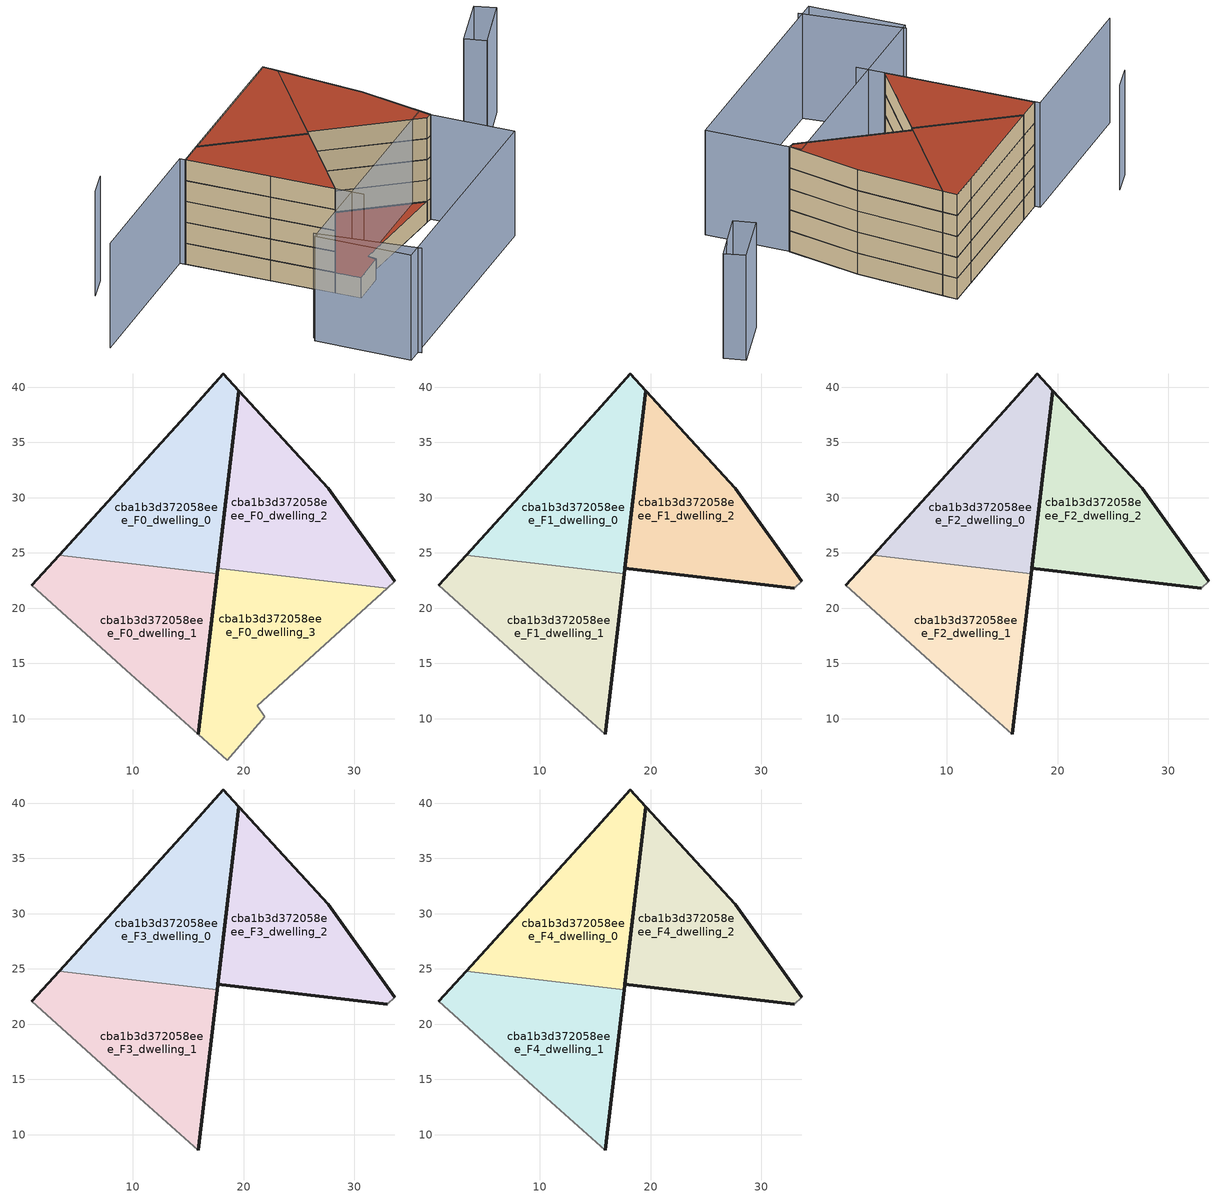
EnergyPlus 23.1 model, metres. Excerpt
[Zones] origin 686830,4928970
cba1b3d372058eee_F0_dwelling_0
 floor ground (EU_floor_Construction): 17.61,23.11 19.56,39.69 18.18,41.19 15.16,37.85 3.31,24.8 z0
 wall outside (EU_wall_Construction): 3.31,24.8 15.16,37.85 18.18,41.19 19.56,39.69 17.61,23.11 z0:3
 wall to cba1b3d372058eee_F0_dwelling_1 (EU_wall_Construction): 17.61,23.11 3.31,24.8 z0:3
cba1b3d372058eee_F0_dwelling_1
 floor ground (EU_floor_Construction): 15.9,8.59 17.61,23.11 3.31,24.8 0.84,22.08 9.4,14.38 z0
 wall outside (EU_wall_Construction): 0.84,22.08 3.31,24.8 / 17.61,23.11 15.9,8.59 z0:3
 wall adiabatic (EU_wall_Construction): 15.9,8.59 9.4,14.38 0.84,22.08 z0:3
cba1b3d372058eee_F0_dwelling_2
 floor ground (EU_floor_Construction): 33.68,22.45 27.66,30.86 19.56,39.69 17.67,23.63 32.99,21.82 z0
 wall outside (EU_wall_Construction): 17.67,23.63 19.56,39.69 27.66,30.86 33.68,22.45 z0:3
 wall adiabatic (EU_wall_Construction): 33.68,22.45 32.99,21.82 z0:3
 wall to cba1b3d372058eee_F0_dwelling_3 (EU_wall_Construction): 32.99,21.82 17.67,23.63 z0:3
cba1b3d372058eee_F0_dwelling_3
 floor ground (EU_floor_Construction): 21.92,10.16 21.22,11.17 32.99,21.82 17.67,23.63 15.9,8.59 18.51,6.26 z0
 wall outside (EU_wall_Construction): 15.9,8.59 17.67,23.63 z0:3
 wall adiabatic (EU_wall_Construction): 32.99,21.82 21.22,11.17 21.92,10.16 18.51,6.26 15.9,8.59 z0:3
 roof outside (EU_roof_Construction): 32.99,21.82 21.22,11.17 21.92,10.16 18.51,6.26 15.9,8.59 17.67,23.63 z3
cba1b3d372058eee_F1_dwelling_0
 floor to cba1b3d372058eee_F0_dwelling_0 (EU_floor_Construction): 17.61,23.11 19.56,39.69 18.18,41.19 15.16,37.85 3.31,24.8 z3
 wall outside (EU_wall_Construction): 3.31,24.8 15.16,37.85 18.18,41.19 19.56,39.69 17.61,23.11 z3:6
 wall to cba1b3d372058eee_F1_dwelling_1 (EU_wall_Construction): 17.61,23.11 3.31,24.8 z3:6
cba1b3d372058eee_F1_dwelling_1
 floor to cba1b3d372058eee_F0_dwelling_1 (EU_floor_Construction): 15.9,8.59 17.61,23.11 3.31,24.8 0.84,22.08 9.4,14.38 z3
 wall outside (EU_wall_Construction): 0.84,22.08 3.31,24.8 / 17.61,23.11 15.9,8.59 z3:6
 wall adiabatic (EU_wall_Construction): 15.9,8.59 9.4,14.38 0.84,22.08 z3:6
cba1b3d372058eee_F1_dwelling_2
 floor to cba1b3d372058eee_F0_dwelling_2 (EU_floor_Construction): 33.68,22.45 27.66,30.86 19.56,39.69 17.67,23.63 32.99,21.82 z3
 wall outside (EU_wall_Construction): 32.99,21.82 17.67,23.63 19.56,39.69 27.66,30.86 33.68,22.45 z3:6
 wall adiabatic (EU_wall_Construction): 33.68,22.45 32.99,21.82 z3:6
cba1b3d372058eee_F2_dwelling_0
 floor to cba1b3d372058eee_F1_dwelling_0 (EU_floor_Construction): 17.61,23.11 19.56,39.69 18.18,41.19 15.16,37.85 3.31,24.8 z6
 wall outside (EU_wall_Construction): 3.31,24.8 15.16,37.85 18.18,41.19 19.56,39.69 17.61,23.11 z6:9
 wall to cba1b3d372058eee_F2_dwelling_1 (EU_wall_Construction): 17.61,23.11 3.31,24.8 z6:9
cba1b3d372058eee_F2_dwelling_1
 floor to cba1b3d372058eee_F1_dwelling_1 (EU_floor_Construction): 15.9,8.59 17.61,23.11 3.31,24.8 0.84,22.08 9.4,14.38 z6
 wall outside (EU_wall_Construction): 0.84,22.08 3.31,24.8 / 17.61,23.11 15.9,8.59 z6:9
 wall adiabatic (EU_wall_Construction): 15.9,8.59 9.4,14.38 0.84,22.08 z6:9
cba1b3d372058eee_F2_dwelling_2
 floor to cba1b3d372058eee_F1_dwelling_2 (EU_floor_Construction): 33.68,22.45 27.66,30.86 19.56,39.69 17.67,23.63 32.99,21.82 z6
 wall outside (EU_wall_Construction): 32.99,21.82 17.67,23.63 19.56,39.69 27.66,30.86 33.68,22.45 z6:9
 wall adiabatic (EU_wall_Construction): 33.68,22.45 32.99,21.82 z6:9
cba1b3d372058eee_F3_dwelling_0
 floor to cba1b3d372058eee_F2_dwelling_0 (EU_floor_Construction): 17.61,23.11 19.56,39.69 18.18,41.19 15.16,37.85 3.31,24.8 z9
 wall outside (EU_wall_Construction): 3.31,24.8 15.16,37.85 18.18,41.19 19.56,39.69 17.61,23.11 z9:12
 wall to cba1b3d372058eee_F3_dwelling_1 (EU_wall_Construction): 17.61,23.11 3.31,24.8 z9:12
cba1b3d372058eee_F3_dwelling_1
 floor to cba1b3d372058eee_F2_dwelling_1 (EU_floor_Construction): 15.9,8.59 17.61,23.11 3.31,24.8 0.84,22.08 9.4,14.38 z9
 wall outside (EU_wall_Construction): 0.84,22.08 3.31,24.8 / 17.61,23.11 15.9,8.59 z9:12
 wall adiabatic (EU_wall_Construction): 15.9,8.59 9.4,14.38 0.84,22.08 z9:12
cba1b3d372058eee_F3_dwelling_2
 floor to cba1b3d372058eee_F2_dwelling_2 (EU_floor_Construction): 33.68,22.45 27.66,30.86 19.56,39.69 17.67,23.63 32.99,21.82 z9
 wall outside (EU_wall_Construction): 32.99,21.82 17.67,23.63 19.56,39.69 27.66,30.86 33.68,22.45 z9:12
 wall adiabatic (EU_wall_Construction): 33.68,22.45 32.99,21.82 z9:12
cba1b3d372058eee_F4_dwelling_0
 floor to cba1b3d372058eee_F3_dwelling_0 (EU_floor_Construction): 17.61,23.11 19.56,39.69 18.18,41.19 15.16,37.85 3.31,24.8 z12
 wall outside (EU_wall_Construction): 3.31,24.8 15.16,37.85 18.18,41.19 19.56,39.69 17.61,23.11 z12:15
 wall to cba1b3d372058eee_F4_dwelling_1 (EU_wall_Construction): 17.61,23.11 3.31,24.8 z12:15
 roof outside (EU_roof_Construction): 18.18,41.19 19.56,39.69 17.61,23.11 3.31,24.8 15.16,37.85 z15
cba1b3d372058eee_F4_dwelling_1
 floor to cba1b3d372058eee_F3_dwelling_1 (EU_floor_Construction): 15.9,8.59 17.61,23.11 3.31,24.8 0.84,22.08 9.4,14.38 z12
 wall outside (EU_wall_Construction): 0.84,22.08 3.31,24.8 / 17.61,23.11 15.9,8.59 z12:15
 wall adiabatic (EU_wall_Construction): 15.9,8.59 9.4,14.38 0.84,22.08 z12:15
 roof outside (EU_roof_Construction): 17.61,23.11 15.9,8.59 9.4,14.38 0.84,22.08 3.31,24.8 z15
cba1b3d372058eee_F4_dwelling_2
 floor to cba1b3d372058eee_F3_dwelling_2 (EU_floor_Construction): 33.68,22.45 27.66,30.86 19.56,39.69 17.67,23.63 32.99,21.82 z12
 wall outside (EU_wall_Construction): 32.99,21.82 17.67,23.63 19.56,39.69 27.66,30.86 33.68,22.45 z12:15
 wall adiabatic (EU_wall_Construction): 33.68,22.45 32.99,21.82 z12:15
 roof outside (EU_roof_Construction): 27.66,30.86 33.68,22.45 32.99,21.82 17.67,23.63 19.56,39.69 z15
shading: 9.49,-1.16 20.82,-9.44 / -10.63,21.72 -12.54,18.34 / -15.32,5.17 0.27,22.59 / 0.27,22.59 18.75,6.05 / 42.12,14.8 18.96,-10.73 / 18.96,-10.73 9.31,-1.97 / 9.31,-1.97 32.46,23.56 / 32.46,23.56 42.12,14.8 / 46.84,37.87 49.39,42.64 / 50.89,45.39 46.84,37.87 / 46.84,37.87 44.26,39.26 / 44.26,39.26 48.3,46.78 / 48.3,46.78 50.89,45.39 z0:15
[Building]
EU S2 Campaign: North Axis=0; Terrain=City; Solar Distribution=FullExterior
[Site:Location]
Bologna: Latitude=44.5; Longitude=11.25; Time Zone=1; Elevation=37
[SizingPeriod:WeatherFileDays]
AnnualSizingPeriod: Begin Month=1; Begin Day of Month=1; End Month=12; End Day of Month=31; Day of Week for Start Day=Monday; Use Weather File Daylight Saving Period=No; Use Weather File Rain and Snow Indicators=No
[MATERIAL]
EU_InternalMass_Material: Roughness=MediumRough; Thickness=0.1; Conductivity=1; Density=1800; Specific Heat=900; Thermal Absorptance=0.9; Solar Absorptance=0.7; Visible Absorptance=0.7
[MATERIAL:NOMASS] Roughness=MediumRough; Thermal Absorptance=0.9; Solar Absorptance=0.7; Visible Absorptance=0.7
Name | Thermal Resistance
EU_wall_NoMass | 0.905828
EU_roof_NoMass | 0.37593
EU_floor_NoMass | 0.67114
[CONSTRUCTION]
EU_wall_Construction: EU_wall_NoMass
EU_roof_Construction: EU_roof_NoMass
EU_floor_Construction: EU_floor_NoMass
EU_InternalMass_Construction: EU_InternalMass_Material
[ZONE] Type=1; Multiplier=1; Ceiling Height=autocalculate; Floor Area=autocalculate; Part of Total Floor Area=Yes
Name | Volume
cba1b3d372058eee_F0_dwelling_0; cba1b3d372058eee_F1_dwelling_0; cba1b3d372058eee_F2_dwelling_0; cba1b3d372058eee_F3_dwelling_0; cba1b3d372058eee_F4_dwelling_0 | 427.829
cba1b3d372058eee_F0_dwelling_1 | 427.825
cba1b3d372058eee_F1_dwelling_1; cba1b3d372058eee_F2_dwelling_1; cba1b3d372058eee_F3_dwelling_1; cba1b3d372058eee_F4_dwelling_1 | 427.826
cba1b3d372058eee_F0_dwelling_2 | 427.846
cba1b3d372058eee_F1_dwelling_2; cba1b3d372058eee_F2_dwelling_2; cba1b3d372058eee_F3_dwelling_2; cba1b3d372058eee_F4_dwelling_2 | 427.847
cba1b3d372058eee_F0_dwelling_3 | 427.821
[INTERNALMASS] Construction=EU_InternalMass_Construction
Name | Zone or ZoneList | Surface Area
cba1b3d372058eee_F0_dwelling_0_EU_InternalMass | cba1b3d372058eee_F0_dwelling_0 | 142.61
cba1b3d372058eee_F0_dwelling_1_EU_InternalMass | cba1b3d372058eee_F0_dwelling_1 | 142.608
cba1b3d372058eee_F0_dwelling_2_EU_InternalMass | cba1b3d372058eee_F0_dwelling_2 | 142.615
cba1b3d372058eee_F0_dwelling_3_EU_InternalMass | cba1b3d372058eee_F0_dwelling_3 | 142.607
cba1b3d372058eee_F1_dwelling_0_EU_InternalMass | cba1b3d372058eee_F1_dwelling_0 | 285.217
cba1b3d372058eee_F1_dwelling_1_EU_InternalMass | cba1b3d372058eee_F1_dwelling_1 | 142.615
cba1b3d372058eee_F1_dwelling_2_EU_InternalMass | cba1b3d372058eee_F1_dwelling_2 | 142.607
cba1b3d372058eee_F2_dwelling_0_EU_InternalMass | cba1b3d372058eee_F2_dwelling_0 | 285.217
cba1b3d372058eee_F2_dwelling_1_EU_InternalMass | cba1b3d372058eee_F2_dwelling_1 | 142.615
cba1b3d372058eee_F2_dwelling_2_EU_InternalMass | cba1b3d372058eee_F2_dwelling_2 | 142.607
cba1b3d372058eee_F3_dwelling_0_EU_InternalMass | cba1b3d372058eee_F3_dwelling_0 | 285.217
cba1b3d372058eee_F3_dwelling_1_EU_InternalMass | cba1b3d372058eee_F3_dwelling_1 | 142.615
cba1b3d372058eee_F3_dwelling_2_EU_InternalMass | cba1b3d372058eee_F3_dwelling_2 | 142.607
cba1b3d372058eee_F4_dwelling_0_EU_InternalMass | cba1b3d372058eee_F4_dwelling_0 | 285.217
cba1b3d372058eee_F4_dwelling_1_EU_InternalMass | cba1b3d372058eee_F4_dwelling_1 | 142.615
cba1b3d372058eee_F4_dwelling_2_EU_InternalMass | cba1b3d372058eee_F4_dwelling_2 | 142.607
[OTHEREQUIPMENT] Fuel Type=Electricity; Design Level Calculation Method=Watts/Area; Power per Zone Floor Area=1; Fraction Latent=0; Fraction Radiant=0; Fraction Lost=0; Carbon Dioxide Generation Rate=0; EndUse Subcategory=EU_Step8_InternalGains
Name | Zone or ZoneList or Space or SpaceList | Schedule
EU_Step8_InternalGain_cba1b3d372058eee_F0_dwelling_0_f000 | cba1b3d372058eee_F0_dwelling_0 | EU_Step8_GainSchedule_cba1b3d372058eee_F0_dwelling_0_f000
EU_Step8_InternalGain_cba1b3d372058eee_F0_dwelling_1_f000 | cba1b3d372058eee_F0_dwelling_1 | EU_Step8_GainSchedule_cba1b3d372058eee_F0_dwelling_1_f000
EU_Step8_InternalGain_cba1b3d372058eee_F0_dwelling_2_f000 | cba1b3d372058eee_F0_dwelling_2 | EU_Step8_GainSchedule_cba1b3d372058eee_F0_dwelling_2_f000
EU_Step8_InternalGain_cba1b3d372058eee_F0_dwelling_3_f000 | cba1b3d372058eee_F0_dwelling_3 | EU_Step8_GainSchedule_cba1b3d372058eee_F0_dwelling_3_f000
EU_Step8_InternalGain_cba1b3d372058eee_F1_dwelling_0_f000 | cba1b3d372058eee_F1_dwelling_0 | EU_Step8_GainSchedule_cba1b3d372058eee_F1_dwelling_0_f000
EU_Step8_InternalGain_cba1b3d372058eee_F1_dwelling_1_f000 | cba1b3d372058eee_F1_dwelling_1 | EU_Step8_GainSchedule_cba1b3d372058eee_F1_dwelling_1_f000
EU_Step8_InternalGain_cba1b3d372058eee_F1_dwelling_2_f000 | cba1b3d372058eee_F1_dwelling_2 | EU_Step8_GainSchedule_cba1b3d372058eee_F1_dwelling_2_f000
EU_Step8_InternalGain_cba1b3d372058eee_F2_dwelling_0_f000 | cba1b3d372058eee_F2_dwelling_0 | EU_Step8_GainSchedule_cba1b3d372058eee_F2_dwelling_0_f000
EU_Step8_InternalGain_cba1b3d372058eee_F2_dwelling_1_f000 | cba1b3d372058eee_F2_dwelling_1 | EU_Step8_GainSchedule_cba1b3d372058eee_F2_dwelling_1_f000
EU_Step8_InternalGain_cba1b3d372058eee_F2_dwelling_2_f000 | cba1b3d372058eee_F2_dwelling_2 | EU_Step8_GainSchedule_cba1b3d372058eee_F2_dwelling_2_f000
EU_Step8_InternalGain_cba1b3d372058eee_F3_dwelling_0_f000 | cba1b3d372058eee_F3_dwelling_0 | EU_Step8_GainSchedule_cba1b3d372058eee_F3_dwelling_0_f000
EU_Step8_InternalGain_cba1b3d372058eee_F3_dwelling_1_f000 | cba1b3d372058eee_F3_dwelling_1 | EU_Step8_GainSchedule_cba1b3d372058eee_F3_dwelling_1_f000
EU_Step8_InternalGain_cba1b3d372058eee_F3_dwelling_2_f000 | cba1b3d372058eee_F3_dwelling_2 | EU_Step8_GainSchedule_cba1b3d372058eee_F3_dwelling_2_f000
EU_Step8_InternalGain_cba1b3d372058eee_F4_dwelling_0_f000 | cba1b3d372058eee_F4_dwelling_0 | EU_Step8_GainSchedule_cba1b3d372058eee_F4_dwelling_0_f000
EU_Step8_InternalGain_cba1b3d372058eee_F4_dwelling_1_f000 | cba1b3d372058eee_F4_dwelling_1 | EU_Step8_GainSchedule_cba1b3d372058eee_F4_dwelling_1_f000
EU_Step8_InternalGain_cba1b3d372058eee_F4_dwelling_2_f000 | cba1b3d372058eee_F4_dwelling_2 | EU_Step8_GainSchedule_cba1b3d372058eee_F4_dwelling_2_f000
[ZONEVENTILATION:DESIGNFLOWRATE] Schedule=EU_AlwaysOn; Design Flow Rate Calculation Method=AirChanges/Hour; Air Changes per Hour=0.73129; Ventilation Type=Natural; Fan Pressure Rise=0; Fan Total Efficiency=1; Constant Term Coefficient=1; Temperature Term Coefficient=0; Velocity Term Coefficient=0; Velocity Squared Term Coefficient=0; Minimum Indoor Temperature=-100; Maximum Indoor Temperature=100; Delta Temperature=-100; Minimum Outdoor Temperature=-100; Maximum Outdoor Temperature=100; Maximum Wind Speed=40
Name | Zone or ZoneList or Space or SpaceList
EU_ConstantAir_cba1b3d372058eee_F0_dwelling_0 | cba1b3d372058eee_F0_dwelling_0
EU_ConstantAir_cba1b3d372058eee_F0_dwelling_1 | cba1b3d372058eee_F0_dwelling_1
EU_ConstantAir_cba1b3d372058eee_F0_dwelling_2 | cba1b3d372058eee_F0_dwelling_2
EU_ConstantAir_cba1b3d372058eee_F0_dwelling_3 | cba1b3d372058eee_F0_dwelling_3
EU_ConstantAir_cba1b3d372058eee_F1_dwelling_0 | cba1b3d372058eee_F1_dwelling_0
EU_ConstantAir_cba1b3d372058eee_F1_dwelling_1 | cba1b3d372058eee_F1_dwelling_1
EU_ConstantAir_cba1b3d372058eee_F1_dwelling_2 | cba1b3d372058eee_F1_dwelling_2
EU_ConstantAir_cba1b3d372058eee_F2_dwelling_0 | cba1b3d372058eee_F2_dwelling_0
EU_ConstantAir_cba1b3d372058eee_F2_dwelling_1 | cba1b3d372058eee_F2_dwelling_1
EU_ConstantAir_cba1b3d372058eee_F2_dwelling_2 | cba1b3d372058eee_F2_dwelling_2
EU_ConstantAir_cba1b3d372058eee_F3_dwelling_0 | cba1b3d372058eee_F3_dwelling_0
EU_ConstantAir_cba1b3d372058eee_F3_dwelling_1 | cba1b3d372058eee_F3_dwelling_1
EU_ConstantAir_cba1b3d372058eee_F3_dwelling_2 | cba1b3d372058eee_F3_dwelling_2
EU_ConstantAir_cba1b3d372058eee_F4_dwelling_0 | cba1b3d372058eee_F4_dwelling_0
EU_ConstantAir_cba1b3d372058eee_F4_dwelling_1 | cba1b3d372058eee_F4_dwelling_1
EU_ConstantAir_cba1b3d372058eee_F4_dwelling_2 | cba1b3d372058eee_F4_dwelling_2
[HVACTEMPLATE:THERMOSTAT] Constant Heating Setpoint=20; Constant Cooling Setpoint=50
EU_HeatOnly_cba1b3d372058eee_F0_dwelling_0; EU_HeatOnly_cba1b3d372058eee_F0_dwelling_1; EU_HeatOnly_cba1b3d372058eee_F0_dwelling_2; EU_HeatOnly_cba1b3d372058eee_F0_dwelling_3; EU_HeatOnly_cba1b3d372058eee_F1_dwelling_0; EU_HeatOnly_cba1b3d372058eee_F1_dwelling_1; EU_HeatOnly_cba1b3d372058eee_F1_dwelling_2; EU_HeatOnly_cba1b3d372058eee_F2_dwelling_0; EU_HeatOnly_cba1b3d372058eee_F2_dwelling_1; EU_HeatOnly_cba1b3d372058eee_F2_dwelling_2; EU_HeatOnly_cba1b3d372058eee_F3_dwelling_0; EU_HeatOnly_cba1b3d372058eee_F3_dwelling_1; EU_HeatOnly_cba1b3d372058eee_F3_dwelling_2; EU_HeatOnly_cba1b3d372058eee_F4_dwelling_0; EU_HeatOnly_cba1b3d372058eee_F4_dwelling_1; EU_HeatOnly_cba1b3d372058eee_F4_dwelling_2
[HVACTEMPLATE:ZONE:IDEALLOADSAIRSYSTEM] System Availability Schedule=EU_AlwaysOn; Maximum Heating Supply Air Temperature=50; Minimum Cooling Supply Air Temperature=13; Maximum Heating Supply Air Humidity Ratio=0.0156; Minimum Cooling Supply Air Humidity Ratio=0.0077; Heating Limit=NoLimit; Cooling Limit=NoLimit; Heating Availability Schedule=EU_AlwaysOn; Cooling Availability Schedule=EU_CoolingOff; Dehumidification Control Type=ConstantSensibleHeatRatio; Cooling Sensible Heat Ratio=0.7; Dehumidification Setpoint=60; Humidification Control Type=None; Humidification Setpoint=30; Outdoor Air Method=None; Outdoor Air Flow Rate per Person=0.00944; Outdoor Air Flow Rate per Zone Floor Area=0; Outdoor Air Flow Rate per Zone=0; Demand Controlled Ventilation Type=None; Outdoor Air Economizer Type=NoEconomizer; Heat Recovery Type=None; Sensible Heat Recovery Effectiveness=0.7; Latent Heat Recovery Effectiveness=0.65
Name | Template Thermostat
cba1b3d372058eee_F0_dwelling_0 | EU_HeatOnly_cba1b3d372058eee_F0_dwelling_0
cba1b3d372058eee_F0_dwelling_1 | EU_HeatOnly_cba1b3d372058eee_F0_dwelling_1
cba1b3d372058eee_F0_dwelling_2 | EU_HeatOnly_cba1b3d372058eee_F0_dwelling_2
cba1b3d372058eee_F0_dwelling_3 | EU_HeatOnly_cba1b3d372058eee_F0_dwelling_3
cba1b3d372058eee_F1_dwelling_0 | EU_HeatOnly_cba1b3d372058eee_F1_dwelling_0
cba1b3d372058eee_F1_dwelling_1 | EU_HeatOnly_cba1b3d372058eee_F1_dwelling_1
cba1b3d372058eee_F1_dwelling_2 | EU_HeatOnly_cba1b3d372058eee_F1_dwelling_2
cba1b3d372058eee_F2_dwelling_0 | EU_HeatOnly_cba1b3d372058eee_F2_dwelling_0
cba1b3d372058eee_F2_dwelling_1 | EU_HeatOnly_cba1b3d372058eee_F2_dwelling_1
cba1b3d372058eee_F2_dwelling_2 | EU_HeatOnly_cba1b3d372058eee_F2_dwelling_2
cba1b3d372058eee_F3_dwelling_0 | EU_HeatOnly_cba1b3d372058eee_F3_dwelling_0
cba1b3d372058eee_F3_dwelling_1 | EU_HeatOnly_cba1b3d372058eee_F3_dwelling_1
cba1b3d372058eee_F3_dwelling_2 | EU_HeatOnly_cba1b3d372058eee_F3_dwelling_2
cba1b3d372058eee_F4_dwelling_0 | EU_HeatOnly_cba1b3d372058eee_F4_dwelling_0
cba1b3d372058eee_F4_dwelling_1 | EU_HeatOnly_cba1b3d372058eee_F4_dwelling_1
cba1b3d372058eee_F4_dwelling_2 | EU_HeatOnly_cba1b3d372058eee_F4_dwelling_2
[SIZING:ZONE] Zone Cooling Design Supply Air Temperature Input Method=SupplyAirTemperature; Zone Cooling Design Supply Air Temperature=13; Zone Heating Design Supply Air Temperature Input Method=SupplyAirTemperature; Zone Heating Design Supply Air Temperature=50; Zone Cooling Design Supply Air Humidity Ratio=0.008; Zone Heating Design Supply Air Humidity Ratio=0.008; Cooling Design Air Flow Method=DesignDay; Cooling Design Air Flow Rate=0; Cooling Minimum Air Flow per Zone Floor Area=0.000762; Cooling Minimum Air Flow=0; Cooling Minimum Air Flow Fraction=0.2; Heating Design Air Flow Method=DesignDay; Heating Design Air Flow Rate=0; Heating Maximum Air Flow per Zone Floor Area=0.002032; Heating Maximum Air Flow=0.141576; Heating Maximum Air Flow Fraction=0.3; Account for Dedicated Outdoor Air System=No; Dedicated Outdoor Air System Control Strategy=NeutralSupplyAir; Dedicated Outdoor Air Low Setpoint Temperature for Design=autosize; Dedicated Outdoor Air High Setpoint Temperature for Design=autosize; Zone Load Sizing Method=Sensible Load Only No Latent Load; Zone Latent Cooling Design Supply Air Humidity Ratio Input Method=HumidityRatioDifference; Zone Cooling Design Supply Air Humidity Ratio Difference=0.005; Zone Latent Heating Design Supply Air Humidity Ratio Input Method=HumidityRatioDifference; Zone Humidification Design Supply Air Humidity Ratio Difference=0.005
cba1b3d372058eee_F0_dwelling_0; cba1b3d372058eee_F0_dwelling_1; cba1b3d372058eee_F0_dwelling_2; cba1b3d372058eee_F0_dwelling_3; cba1b3d372058eee_F1_dwelling_0; cba1b3d372058eee_F1_dwelling_1; cba1b3d372058eee_F1_dwelling_2; cba1b3d372058eee_F2_dwelling_0; cba1b3d372058eee_F2_dwelling_1; cba1b3d372058eee_F2_dwelling_2; cba1b3d372058eee_F3_dwelling_0; cba1b3d372058eee_F3_dwelling_1; cba1b3d372058eee_F3_dwelling_2; cba1b3d372058eee_F4_dwelling_0; cba1b3d372058eee_F4_dwelling_1; cba1b3d372058eee_F4_dwelling_2
[SCHEDULE:CONSTANT]
Name | Hourly Value
EU_AlwaysOn | 1
EU_CoolingOff | 0
[SCHEDULE:FILE] Column Number=1; Rows to Skip at Top=0; Number of Hours of Data=8760; Column Separator=Comma; Interpolate to Timestep=No; Minutes per Item=60; Adjust Schedule for Daylight Savings=Yes
Name | File
EU_Step8_GainSchedule_cba1b3d372058eee_F0_dwelling_0_f000 | ../../schedules/cba1b3d372058eee/cba1b3d372058eee_F0_dwelling_0_f000_gain.csv
EU_Step8_GainSchedule_cba1b3d372058eee_F0_dwelling_1_f000 | ../../schedules/cba1b3d372058eee/cba1b3d372058eee_F0_dwelling_1_f000_gain.csv
EU_Step8_GainSchedule_cba1b3d372058eee_F0_dwelling_2_f000 | ../../schedules/cba1b3d372058eee/cba1b3d372058eee_F0_dwelling_2_f000_gain.csv
EU_Step8_GainSchedule_cba1b3d372058eee_F0_dwelling_3_f000 | ../../schedules/cba1b3d372058eee/cba1b3d372058eee_F0_dwelling_3_f000_gain.csv
EU_Step8_GainSchedule_cba1b3d372058eee_F1_dwelling_0_f000 | ../../schedules/cba1b3d372058eee/cba1b3d372058eee_F1_dwelling_0_f000_gain.csv
EU_Step8_GainSchedule_cba1b3d372058eee_F1_dwelling_1_f000 | ../../schedules/cba1b3d372058eee/cba1b3d372058eee_F1_dwelling_1_f000_gain.csv
EU_Step8_GainSchedule_cba1b3d372058eee_F1_dwelling_2_f000 | ../../schedules/cba1b3d372058eee/cba1b3d372058eee_F1_dwelling_2_f000_gain.csv
EU_Step8_GainSchedule_cba1b3d372058eee_F2_dwelling_0_f000 | ../../schedules/cba1b3d372058eee/cba1b3d372058eee_F2_dwelling_0_f000_gain.csv
EU_Step8_GainSchedule_cba1b3d372058eee_F2_dwelling_1_f000 | ../../schedules/cba1b3d372058eee/cba1b3d372058eee_F2_dwelling_1_f000_gain.csv
EU_Step8_GainSchedule_cba1b3d372058eee_F2_dwelling_2_f000 | ../../schedules/cba1b3d372058eee/cba1b3d372058eee_F2_dwelling_2_f000_gain.csv
EU_Step8_GainSchedule_cba1b3d372058eee_F3_dwelling_0_f000 | ../../schedules/cba1b3d372058eee/cba1b3d372058eee_F3_dwelling_0_f000_gain.csv
EU_Step8_GainSchedule_cba1b3d372058eee_F3_dwelling_1_f000 | ../../schedules/cba1b3d372058eee/cba1b3d372058eee_F3_dwelling_1_f000_gain.csv
EU_Step8_GainSchedule_cba1b3d372058eee_F3_dwelling_2_f000 | ../../schedules/cba1b3d372058eee/cba1b3d372058eee_F3_dwelling_2_f000_gain.csv
EU_Step8_GainSchedule_cba1b3d372058eee_F4_dwelling_0_f000 | ../../schedules/cba1b3d372058eee/cba1b3d372058eee_F4_dwelling_0_f000_gain.csv
EU_Step8_GainSchedule_cba1b3d372058eee_F4_dwelling_1_f000 | ../../schedules/cba1b3d372058eee/cba1b3d372058eee_F4_dwelling_1_f000_gain.csv
EU_Step8_GainSchedule_cba1b3d372058eee_F4_dwelling_2_f000 | ../../schedules/cba1b3d372058eee/cba1b3d372058eee_F4_dwelling_2_f000_gain.csv
